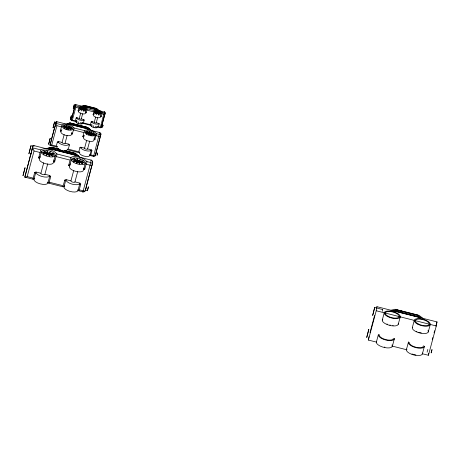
<?xml version="1.0" encoding="UTF-8"?>
<svg xmlns="http://www.w3.org/2000/svg" width="460" height="460" viewBox="0 0 460 460"><rect width="100%" height="100%" fill="white"/><g stroke="black" fill="none" stroke-linecap="round" stroke-linejoin="round"><path stroke-width="0.69" d="M32.815 146.539L30.923 154.261L30.952 153.858M98.601 110.268L96.33 108.416L84.582 105.443L82.633 105.938L98.262 109.9L96.33 108.416M374.693 307.504L372.675 315.468L374.681 307.47L382.662 309.546M87.538 190.193L87.429 190.773L85.462 190.032M53.055 127.805L54.573 121.831L53.061 127.828M82.863 192.015L82.886 191.843A2.064 1.897 10 0 0 85.376 190.52L92.684 162.449A2.064 0.822 15 0 0 92.247 161.759M104.397 111.797L100.245 127.742A1.035 0.949 10 0 0 101.493 127.081L105.144 113.045A1.035 0.949 10 0 0 104.391 111.872L104.397 111.791M78.522 156.084L75.049 153.197L64.688 150.57M95.536 154.767L95.462 155.164L96.129 152.455M50.261 143.951L50.14 144.687L50.657 143.02M91.183 130.41L99.762 132.583A1.552 1.42 10 0 1 100.895 134.337L95.415 155.394A1.552 1.42 10 0 1 93.547 156.383L99.688 132.693M34.776 178.399A8.263 3.283 15 0 0 33.091 179.227L24.828 177.134L30.935 153.536M25.564 174.38L33.114 145.394L46.558 148.804M57.138 146.389A6.198 2.461 15 0 0 56.2 146.918L50.008 145.349L50.169 144.44M50.008 145.349L56.223 121.549L66.303 124.102M76.188 121.02A4.134 1.644 15 0 0 75.348 121.434L71.219 120.388L71.432 119.169M70.989 124.608L71.099 123.999M71.219 120.388L75.359 104.518L82.081 106.22M75.492 125.747L75.601 125.137M85.203 106.559L85.278 106.151M88.211 107.318L88.28 106.91M86.359 186.501L85.376 190.52A2.064 0.822 15 0 1 83.231 190.825L79.229 189.808L80.701 184.316A8.263 3.283 15 0 0 80.672 183.689M95.473 155.089L95.415 155.394A1.552 0.615 15 0 1 93.811 155.618L90.792 154.899L91.914 150.736A6.198 2.461 15 0 0 91.925 150.512M376.654 342.154L368.368 340.055L368.966 336.674M368.368 340.055L376.228 310.753L376.941 306.693L437 321.914L436.287 325.973L428.427 355.275L422.211 353.7M396.583 311.041L396.773 309.959M428.427 355.275L428.783 353.245M74.29 108.704L75.21 105.093M54.625 127.748L54.556 128.208L55.079 126.54M101.556 126.73L101.999 125.028L101.907 125.321M71.403 119.381L71.306 119.899L74.192 108.882M431.164 352.636C430.836 354.758 432.745 346.84 431.698 350.497M382.352 311.299L382.697 309.505M85.606 189.37L85.79 188.606M87.607 189.876L87.992 188.324M431.244 352.285L431.624 350.761M32.919 179.124L33.074 178.537M62.945 186.731L63.089 186.214M427.829 349.439L427.098 352.159M97.227 154.336C96.381 158.183 98.486 149.759 97.307 154.031M71.737 117.99L71.956 117.133M95.766 153.801L95.979 152.984M61.508 126.586L61.962 125.137M78.901 107.824L79.051 107.266M70.184 159.746L70.92 157.602M84.036 132.261L84.485 130.847M93.915 111.625L94.064 111.067M50.749 142.675L51.658 138.69L51.486 139.167M61.462 126.759L60.323 130.996L61.076 131.192A5.422 2.156 15 0 1 61.582 130.496M32.206 148.655L32.027 149.327L32.292 148.339M40.078 152.444L40.894 149.989M55.108 126.425L55.999 122.406M32.786 146.636L33.114 145.394M24.828 177.134L25.484 174.679M25.087 177.359L27.18 176.617L34.057 150.983L32.683 147.993M33.178 178.164L34.655 172.649A8.263 3.283 15 0 1 34.741 172.362M40.261 157.331A7.233 2.875 15 0 0 39.589 158.251L38.588 157.998L40.066 152.484L34.057 150.983M33.937 179.314L35.903 171.988L40.911 173.253A2.064 0.822 15 0 0 42.768 174.57A2.064 0.822 15 0 0 44.913 174.271L49.916 175.536L47.955 182.861M41.308 151.84L39.341 159.166A7.233 2.875 15 0 0 45.85 163.783A7.233 2.875 15 0 0 53.354 162.719L55.321 155.394M40.911 173.253L43.7 162.84M47.11 154.893L47.518 153.301L43.706 150.955L47.857 153.209L47.489 154.583M55.539 123.993L55.809 123.004M51.491 139.19L54.453 128.139M55.545 124.068L55.792 123.159M56.223 121.549L55.936 122.601M49.03 149.431L49.277 148.517L52.796 147.643L60.254 149.529M48.007 154.64L48.375 153.266L50.577 151.771L48.869 153.462L48.501 154.836M48.743 155.302L49.151 153.715L53.423 153.416L48.869 153.462M57.442 141.772A6.198 2.461 15 0 0 57.379 141.985L56.275 146.107L51.733 144.986L56.925 125.735L55.919 123.636M44.913 174.271L47.708 163.852M49.617 149.287L52.549 148.557L52.796 147.643M57.379 141.985L58.127 142.174L58.311 141.49L62.065 142.439A1.552 0.615 15 0 0 63.463 143.428A1.552 0.615 15 0 0 65.067 143.204L68.822 144.152L68.638 144.843L69.391 145.032L68.287 149.149L78.792 151.817L79.902 147.695A6.198 2.461 15 0 1 79.965 147.482M61.076 131.192L60.892 131.876A5.422 2.156 15 0 0 65.768 135.338A5.422 2.156 15 0 0 71.403 134.538L71.587 133.854A5.422 2.156 15 0 0 71.484 133.216M49.197 182.217L50.675 176.709A8.263 3.283 15 0 0 50.692 176.404M53.578 161.253A7.233 2.875 15 0 1 53.601 161.799L54.602 162.058L56.074 156.561L70.087 160.114L68.615 165.606L69.615 165.859A7.233 2.875 15 0 1 70.023 165.146M62.065 142.439L64.164 134.63M66.654 128.852L67.022 127.477L64.164 125.718L67.281 127.409L66.838 129.202M66.625 129.013L66.993 127.638L63.118 126.575L67.022 127.477M68.155 124.574L68.344 123.889L70.984 123.234L86.745 127.224L89.361 129.214L89.177 129.904M67.298 128.829L67.666 127.454L69.316 126.327L68.034 127.598L71.455 127.564L68.247 127.788L67.85 129.323M71.76 117.944L71.978 117.058M75.072 105.593L75.359 104.518M65.067 143.204L67.166 135.389M68.816 124.413L70.8 123.918L70.984 123.234M71.662 120.439A1.368 0.414 -32.9 0 0 72.375 120.089L75.831 107.312L78.832 108.071L78.096 110.82L78.597 110.946A3.617 1.438 15 0 1 79.304 110.314M76.251 117.863A4.134 1.644 15 0 0 76.13 118.145L75.394 120.894L72.392 120.129M71.587 133.854L72.335 134.044L73.439 129.921L83.95 132.583L82.846 136.706L83.599 136.896A5.422 2.156 15 0 1 84.105 136.206M76.13 118.145L76.63 118.272L76.757 117.812L79.258 118.45A1.035 0.408 15 0 0 80.184 119.105A1.035 0.408 15 0 0 81.259 118.956L83.76 119.588L83.639 120.048L84.14 120.175L83.404 122.918L90.407 124.695L91.143 121.952A4.134 1.644 15 0 1 91.534 121.423M78.597 110.946L78.476 111.406A3.617 1.438 15 0 0 81.725 113.712A3.617 1.438 15 0 0 85.479 113.177L85.606 112.723A3.617 1.438 15 0 0 85.324 111.97M76.274 121.601L76.642 120.227M79.586 109.238L79.959 107.87L82.558 108.474L80.655 107.295L82.731 108.422L82.237 107.237L82.99 108.456L84.094 107.709L83.237 108.554L85.514 108.531L83.375 108.681L85.962 109.388L83.358 108.784L85.261 109.957L84.893 111.331M76.722 122.463L77.09 121.089M80.034 110.101L80.402 108.727L82.541 108.577L79.959 107.87M79.258 118.45L80.759 112.838M78.142 123.286L78.51 121.911M81.46 110.923L81.828 109.549L82.685 108.704L80.402 108.727M83.317 106.536L83.438 106.082L85.203 105.639L85.077 106.099L83.317 106.536L97.33 110.09L97.457 109.629L95.709 108.301L95.588 108.761L96.893 109.756M64.768 179.975A8.263 3.283 15 0 0 64.688 180.257L63.215 185.754L49.197 182.2M80 123.757L80.368 122.383M81.259 118.956L82.656 113.746M83.317 111.395L83.685 110.02L83.185 108.836L85.261 109.957M63.969 186.921L65.935 179.595L70.938 180.866A2.064 0.822 15 0 0 72.795 182.183A2.064 0.822 15 0 0 74.94 181.878L79.948 183.149L77.981 190.474M71.334 159.453L69.374 166.779A7.233 2.875 15 0 0 75.877 171.39A7.233 2.875 15 0 0 83.386 170.327L85.347 163.001M81.581 123.694L81.949 122.32M76.061 155.779L73.571 153.881L73.818 152.967L65.004 150.736M74.572 154.802L75.003 153.209M85.606 112.723L86.106 112.849L86.842 110.101L93.846 111.878L93.11 114.626L93.61 114.753A3.617 1.438 15 0 1 94.116 114.195M70.938 180.866L73.732 170.447M79.902 147.695L80.649 147.884L80.834 147.2L84.588 148.149A1.552 0.615 15 0 0 85.98 149.138A1.552 0.615 15 0 0 87.59 148.908L91.344 149.862L89.873 155.353M83.599 136.896L83.415 137.586A5.422 2.156 15 0 0 88.291 141.047A5.422 2.156 15 0 0 93.926 140.248L95.398 134.751M76.958 163.185L77.544 160.914L73.738 158.562L77.889 160.816L77.337 162.88M88.653 129.507L86.56 127.914L86.745 127.224M78.033 162.254L78.407 160.879L80.609 159.384L78.896 161.075L78.528 162.449M87.233 128.903L87.636 127.414M87.504 129.07L87.67 127.397L70.081 122.941L66.476 123.941M78.809 162.702L79.177 161.328L83.455 161.029L78.896 161.075M78.769 162.915L79.137 161.54L84.347 162.748L79.177 161.328M74.94 181.878L77.734 171.465M84.588 148.149L86.681 140.334M91.143 121.952L91.649 122.078L91.77 121.618L94.271 122.251A1.035 0.408 15 0 0 95.203 122.912A1.035 0.408 15 0 0 96.272 122.757L98.773 123.395L98.653 123.849L99.153 123.976L98.417 126.724L100.418 127.23A1.035 0.408 15 0 0 101.493 127.081L101.539 126.914M93.61 114.753L93.489 115.207A3.617 1.438 15 0 0 96.744 117.518A3.617 1.438 15 0 0 100.493 116.984L100.619 116.524A3.617 1.438 15 0 0 100.55 116.098M94.605 113.045L94.973 111.671L97.577 112.274L97.209 113.649M89.148 134.722L89.545 133.187L86.687 131.422L89.803 133.112L89.43 134.487M91.735 126.27L92.103 124.896M95.047 113.907L95.421 112.533L97.554 112.384L94.973 111.671M89.821 134.533L90.189 133.159L91.839 132.037L90.557 133.308L90.189 134.676M90.401 134.866L90.77 133.498L93.978 133.273L90.557 133.308M94.271 122.251L95.668 117.047M93.156 127.092L93.529 125.718M96.473 114.73L96.841 113.355L97.698 112.51L95.421 112.533M87.59 148.908L89.688 141.099M97.376 113.603L97.744 112.228L97.25 111.038L98.003 112.257L97.635 113.631M97.882 113.729L98.25 112.355L99.107 111.51L98.003 112.257M96.272 122.757L97.669 117.553M95.013 127.564L95.381 126.189M98.331 115.201L98.699 113.827L98.204 112.637L100.28 113.764L99.906 115.138M83.496 168.561A7.233 2.875 15 0 1 83.628 169.412L84.634 169.665L86.106 164.174L90.108 165.186A2.064 0.822 15 0 0 92.253 164.881A2.064 1.897 10 0 0 90.741 162.541L91.195 159.953L91.068 160.258M96.594 127.501L96.962 126.126M94.007 138.92A5.422 2.156 15 0 1 94.11 139.558L94.858 139.748L95.962 135.631L98.969 136.39A1.552 0.615 15 0 0 100.573 136.16A1.552 1.42 10 0 0 99.44 134.406L96.249 133.601A6.198 2.461 15 0 0 90.758 130.301A6.198 2.461 15 0 0 84.617 130.651L73.726 127.891A6.198 2.461 15 0 0 68.235 124.591A6.198 2.461 15 0 0 62.094 124.947L55.901 123.372M100.619 116.524L101.12 116.65L101.855 113.907L103.856 114.413A1.035 0.408 15 0 0 104.932 114.264A1.035 0.949 10 0 0 104.173 113.091L102.045 112.55A4.134 1.644 15 0 0 98.382 110.354A4.134 1.644 15 0 0 94.294 110.59L87.032 108.75A4.134 1.644 15 0 0 83.369 106.547A4.134 1.644 15 0 0 79.275 106.783L75.147 105.737M101.884 125.189L105.144 113.045A1.035 0.408 15 0 0 104.644 112.533M86.181 186.702L91.942 165.22M92.31 163.835L92.684 162.449A2.064 1.897 10 0 0 91.172 160.109L79.735 157.211M96.105 152.191L100.895 134.337A1.552 0.615 15 0 0 100.493 133.768M369.995 332.591L374.566 315.554M376.395 308.74L376.941 306.693M376.378 342.085L378.402 334.529A8.263 3.283 15 0 0 386.061 340.101A8.263 3.283 15 0 0 394.358 338.336M382.272 320.108L384.296 312.558M393.886 311.253L396.232 310.667L396.48 309.752L417.502 315.077L420.986 317.728L392.961 310.626L396.48 309.752M392.328 346.368L394.358 338.819M398.222 324.392L400.252 316.842M406.404 349.692L408.428 342.142M412.298 327.716L414.322 320.166M420.244 318.268L417.254 315.991L417.502 315.077M422.36 353.976L424.384 346.426M428.254 331.999L430.278 324.449M432.25 339.629L432.797 337.588M434.073 332.816L434.625 330.774M435.902 326.002L437 321.914M51.526 147.487L51.129 147.499L58.414 149.23M69.742 123.119L70.069 122.964M96.272 108.531L84.565 105.564M88.084 187.979L88.446 186.789L87.469 190.722M79.109 190.239L78.948 190.762M49.053 182.735L48.909 183.178M104.299 112.079L98.67 110.423M82.903 191.946L90.741 162.541L86.486 161.466A8.263 3.283 15 0 0 79.16 157.067A8.263 3.283 15 0 0 70.978 157.533L56.453 153.853A8.263 3.283 15 0 0 49.134 149.454A8.263 3.283 15 0 0 40.951 149.925L32.689 147.833M51.117 147.505L46.793 148.586M30.923 145.768L28.899 153.772L30.935 145.768L32.936 146.274M81.828 109.549L82.926 108.801L83.685 110.02M96.841 113.355L97.945 112.608L98.699 113.827M51.733 144.986L50.318 145.515M74.773 125.103L75.308 124.97M58.184 150.029L58.73 149.96M82.196 106.11L84.416 105.553M70.081 122.941L67.125 123.677L90.574 129.616L87.647 127.391M390.954 310.247L394.979 309.247L419.002 315.33L422.987 318.366M66.993 127.638L63.785 127.863L67.206 127.828L65.924 129.099L67.574 127.972L68.707 129.8L67.959 128.018L71.076 129.708L68.218 127.949L72.122 128.857L68.247 127.788M98.25 112.355L100.527 112.332L98.394 112.481L100.976 113.195L98.371 112.591L100.28 113.764M69.983 123.107L87.636 127.581L91.08 130.174M89.545 133.187L85.635 132.279L89.516 133.348L86.307 133.572L89.729 133.538L88.446 134.803L90.097 133.682L91.229 135.51L90.482 133.728L93.598 135.418L90.741 133.659L94.645 134.561L90.77 133.498M47.518 153.301L42.308 152.093L47.478 153.519L43.205 153.818L47.759 153.772L46.052 155.463L48.254 153.962L49.761 156.4L48.766 154.025L52.923 156.279L49.111 153.933L54.32 155.141L49.151 153.715M77.544 160.914L72.335 159.706L77.51 161.126L73.232 161.425L77.792 161.38L76.078 163.07L78.28 161.575L79.793 164.013L78.798 161.638L82.949 163.886L79.137 161.54M85.077 106.099L95.588 108.761M83.438 106.082L97.457 109.629M100.245 127.742L98.118 127.201A4.134 1.644 15 0 0 97.819 126.741M70.8 123.918L86.56 127.914M68.344 123.889L89.361 129.214M56.902 125.701L61.427 126.879M91.914 150.736L91.16 150.546A5.422 2.156 15 0 0 91.143 150.138M93.547 156.383L90.355 155.578A6.198 2.461 15 0 0 89.913 154.882M59.173 149.172L51.595 147.252L47.656 148.235L78.919 156.158L75.049 153.197M66.677 151.328L75.308 153.634M52.549 148.557L73.571 153.881M49.277 148.517L77.303 155.618L73.818 152.967M34.655 172.649L35.656 172.902A7.233 2.875 15 0 1 35.73 172.655M50.675 176.709L49.674 176.45A7.233 2.875 15 0 0 49.691 176.191M64.688 180.257L65.688 180.51A7.233 2.875 15 0 1 65.895 180.021M80.701 184.316L79.701 184.063A7.233 2.875 15 0 0 79.718 183.799M27.18 176.617L33.183 178.141M82.886 191.843L78.626 190.768A8.263 3.283 15 0 0 78.033 189.842M397.44 310.132L402.782 311.483M396.232 310.667L417.254 315.991M376.228 310.753L436.287 325.973M391.839 346L407.025 349.853M53.21 148.563L53.59 148.867M33.379 145.297L33.741 145.59M97.744 112.228L95.668 111.101L97.577 112.274M95.87 109.198L96.744 109.865M78.787 156.285L79.591 156.894M71.426 124.016L71.748 124.338M56.551 121.566L57.063 122.124M33.816 145.665L34.155 146.061M90.189 133.159L89.056 131.33L89.803 133.112M67.666 127.454L66.533 125.626L67.281 127.409M78.407 160.879L76.895 158.441L77.889 160.816M48.375 153.266L46.868 150.834L47.857 153.209M83.76 119.588A3.617 1.438 15 0 1 80.005 120.123A3.617 1.438 15 0 1 76.757 117.812M76.63 118.272A3.617 1.438 15 0 1 77.136 117.72M83.57 119.623A3.617 1.438 15 0 1 83.639 120.048M82.627 122.665A3.617 1.438 15 0 1 79.028 123.786A3.617 1.438 15 0 1 76.113 121.014M98.773 123.395A3.617 1.438 15 0 1 95.024 123.924A3.617 1.438 15 0 1 91.77 121.618M91.649 122.078A3.617 1.438 15 0 1 92.155 121.52M98.498 123.268A3.617 1.438 15 0 1 98.653 123.849M97.727 126.632A3.617 1.438 15 0 1 93.696 127.495A3.617 1.438 15 0 1 91.293 124.729M98.98 123.309A4.134 1.644 15 0 1 99.153 123.976M84.123 119.859A4.134 1.644 15 0 1 84.14 120.175M93.11 114.626A4.134 1.644 15 0 1 94.185 113.827M100.401 115.402A4.134 1.644 15 0 1 101.12 116.65M78.096 110.82A4.134 1.644 15 0 1 79.471 109.969M85.387 111.596A4.134 1.644 15 0 1 86.106 112.849M82.65 122.774A4.134 1.644 15 0 1 83.099 123.401L90.361 125.241A4.134 1.644 15 0 1 91.206 124.821M75.825 107.237A1.368 0.356 62 0 1 75.198 106.076M75.768 104.725A1.368 0.356 62 0 1 76.061 105.144M87.251 109.026A1.029 0.362 -67.2 0 1 86.992 109.946M102.264 112.832A1.029 0.362 -67.2 0 1 102.005 113.752M85.681 106.358A1.368 0.356 62 0 1 85.916 106.668M87.4 107.048A1.368 0.414 -32.9 0 1 87.837 106.858M68.822 144.152A5.422 2.156 15 0 1 63.192 144.952A5.422 2.156 15 0 1 58.311 141.49M58.127 142.174A5.422 2.156 15 0 1 58.184 141.99M68.62 144.428A5.422 2.156 15 0 1 68.638 144.843M67.252 149.011A5.422 2.156 15 0 1 61.462 150.38A5.422 2.156 15 0 1 57.345 146.291M91.344 149.862A5.422 2.156 15 0 1 85.715 150.661A5.422 2.156 15 0 1 80.834 147.2M80.649 147.884A5.422 2.156 15 0 1 80.954 147.349M89.769 154.715A5.422 2.156 15 0 1 83.984 156.084A5.422 2.156 15 0 1 79.867 152.001M69.368 144.561A6.198 2.461 15 0 1 69.391 145.032M82.846 136.706A6.198 2.461 15 0 1 84.462 135.51M94.116 138.172A6.198 2.461 15 0 1 94.858 139.748M60.323 130.996A6.198 2.461 15 0 1 61.939 129.806M71.593 132.463A6.198 2.461 15 0 1 72.335 134.044M67.39 149.172A6.198 2.461 15 0 1 67.833 149.868L78.723 152.628A6.198 2.461 15 0 1 79.66 152.099M73.899 127.834A1.541 0.546 -67.2 0 1 73.474 130.042M96.422 133.544A1.541 0.546 -67.2 0 1 95.99 135.752M49.916 175.536A7.233 2.875 15 0 1 42.412 176.6A7.233 2.875 15 0 1 35.903 171.988M47.823 182.011A7.233 2.875 15 0 1 40.1 183.833A7.233 2.875 15 0 1 34.615 178.388M79.948 183.149A7.233 2.875 15 0 1 72.438 184.213A7.233 2.875 15 0 1 65.935 179.595M77.959 189.922A7.233 2.875 15 0 1 69.799 191.348A7.233 2.875 15 0 1 64.647 186.001M68.615 165.606A8.263 3.283 15 0 1 70.765 164.013M84.002 167.946A8.263 3.283 15 0 1 84.634 169.665M38.588 157.998A8.263 3.283 15 0 1 40.204 156.549M53.613 159.948A8.263 3.283 15 0 1 54.602 162.058M48.007 182.229A8.263 3.283 15 0 1 48.599 183.155L63.118 186.835A8.263 3.283 15 0 1 64.802 186.007M56.54 153.738A2.053 0.724 -67.2 0 1 56.867 154.75A2.053 0.724 -67.2 0 1 56.114 156.722M86.572 161.351A2.053 0.724 -67.2 0 1 86.894 162.363A2.053 0.724 -67.2 0 1 86.146 164.335M392.087 344.879A8.263 3.283 15 0 1 384.669 347.559A8.263 3.283 15 0 1 376.539 341.642M424.407 346.19A8.263 3.283 15 0 1 415.518 347.57A8.263 3.283 15 0 1 408.532 341.924M422.36 353.016A8.263 3.283 15 0 1 413.839 354.971A8.263 3.283 15 0 1 406.709 349.048M428.007 330.516A8.263 3.283 15 0 1 420.595 333.19A8.263 3.283 15 0 1 412.459 327.278M398.285 323.685A8.263 3.283 15 0 1 389.137 325.231A8.263 3.283 15 0 1 382.754 319.274M393.375 338.353A7.233 2.875 15 0 1 385.595 339.56A7.233 2.875 15 0 1 379.483 334.627M384.882 347.173A7.233 2.875 15 0 1 384.382 347.07M393.197 325.479A7.233 2.875 15 0 1 392.731 325.456M390.275 325.093A7.233 2.875 15 0 1 389.775 324.978M387.36 324.179A7.233 2.875 15 0 1 386.912 323.984M421.308 332.896A7.233 2.875 15 0 1 418.813 332.304M416.938 331.591A7.233 2.875 15 0 1 416.507 331.39M423.384 345.747A7.233 2.875 15 0 1 416.127 347.3A7.233 2.875 15 0 1 409.423 342.424M415.903 354.947A7.233 2.875 15 0 1 411.959 353.947M366.758 337.375L368.788 329.446L366.758 337.375M23.006 175.639L25.041 167.745L23.006 175.639M48.639 144.233L50.169 138.31L48.639 144.233M70.305 119.64L71.317 115.696L70.305 119.64M73.255 108.652L74.261 104.707L73.255 108.652M102.517 127.19L103.023 125.218L102.517 127.19M95.755 113.085A3.617 1.438 15 0 0 101.441 113.447A3.617 1.438 15 0 0 96.726 110.774A3.617 1.438 15 0 0 95.755 113.085M80.736 109.279A3.617 1.438 15 0 0 86.428 109.641A3.617 1.438 15 0 0 81.713 106.967A3.617 1.438 15 0 0 80.736 109.279M86.808 134.395A5.422 2.156 15 0 0 95.341 134.941A5.422 2.156 15 0 0 88.274 130.927A5.422 2.156 15 0 0 86.808 134.395M64.285 128.691A5.422 2.156 15 0 0 72.818 129.231A5.422 2.156 15 0 0 65.751 125.223A5.422 2.156 15 0 0 64.285 128.691M73.899 162.524A7.233 2.875 15 0 0 85.278 163.248A7.233 2.875 15 0 0 75.854 157.901A7.233 2.875 15 0 0 73.899 162.524M43.872 154.916A7.233 2.875 15 0 0 55.246 155.641A7.233 2.875 15 0 0 45.822 150.293A7.233 2.875 15 0 0 43.872 154.916M417.306 323.972A8.263 3.283 15 0 0 430.215 324.674A8.263 3.283 15 0 0 419.284 318.613A8.263 3.283 15 0 0 417.306 323.972M387.28 316.359A8.263 3.283 15 0 0 400.188 317.066A8.263 3.283 15 0 0 389.258 311.006A8.263 3.283 15 0 0 387.28 316.359M387.901 316.169A7.233 2.875 15 0 0 399.194 316.785A7.233 2.875 15 0 0 389.631 311.483A7.233 2.875 15 0 0 387.901 316.169M417.927 323.777A7.233 2.875 15 0 0 429.226 324.392A7.233 2.875 15 0 0 419.658 319.091A7.233 2.875 15 0 0 417.927 323.777"/></g></svg>
